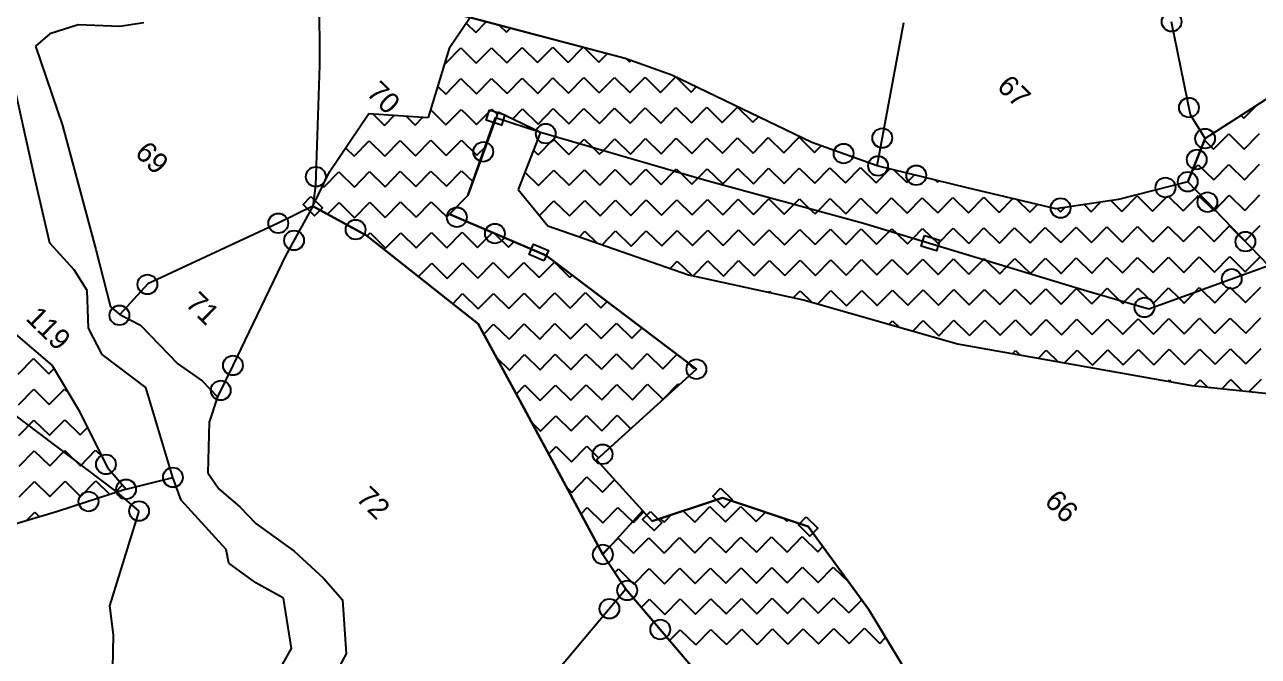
# Model space of a CAD drawing. Header units: metres. Extents: x 342804 to 346854, y 1762918 to 1765966.
# Drawn here: x 344671 to 345203, y 1764811 to 1765083 of the extents above; entities that cross this region are included whole.
import ezdxf

# ---------------------------------------------------------------- set-up
doc = ezdxf.new("R2010")
doc.units = ezdxf.units.M
doc.header["$MEASUREMENT"] = 0
for name, color, linetype in [('POLY_HATCH', 12, 'Continuous'), ('POLY_PARCEL', 6, 'Continuous'), ('POLY_WATER', 4, 'Continuous'), ('TEXT_PARCEL', 7, 'Continuous')]:
    doc.layers.add(name, color=color, linetype=linetype)
doc.styles.add('TEXT_MAP', font='')
doc.styles.get('TEXT_MAP').set_extended_font_data('Kruti Dev 050')

msp = doc.modelspace()

# ---------------------------------------------------------------- linework, layer by layer
for points in [[(344871.32, 1765046.86), (344877.92, 1765044.71), (344876.44, 1765040.14), (344869.84, 1765042.29)], [(344794.3, 1765009.45), (344799.25, 1765004.58), (344795.88, 1765001.16), (344790.93, 1765006.03)], [(345058.71, 1764992.67), (345065.35, 1764990.66), (345063.96, 1764986.06), (345057.32, 1764988.07)], [(344894.76, 1764981.75), (344888.38, 1764984.49), (344890.27, 1764988.9), (344896.66, 1764986.16)], [(344970.88, 1764883.84), (344975.83, 1764878.97), (344972.46, 1764875.55), (344967.51, 1764880.42)], [(344940.66, 1764873.82), (344945.61, 1764868.95), (344942.24, 1764865.53), (344937.29, 1764870.4)], [(345007.83, 1764871.53), (345012.78, 1764866.66), (345009.41, 1764863.23), (345004.46, 1764868.1)]]:
    msp.add_lwpolyline(points, close=True)
for centre in [(345165.29, 1765084.79), (345172.76, 1765047.8), (344895.54, 1765036.55), (345040.57, 1765034.63), (345179.74, 1765034.41), (344868.59, 1765028.73), (345023.9, 1765027.97), (345176.11, 1765025.41), (345038.78, 1765022.64), (345055.24, 1765018.61), (344796.41, 1765017.99), (345162.66, 1765013.36), (345172.24, 1765015.83), (345117.45, 1765004.5), (345180.71, 1765007.05), (344780.21, 1764997.93), (344857.19, 1765000.55), (344813.57, 1764995.23), (344873.6, 1764993.51), (344787.01, 1764990.58), (345197.11, 1764990.04), (344723.8, 1764971.59), (345191.19, 1764974), (345153.6, 1764961.69), (344711.73, 1764958.31), (344760.68, 1764936.7), (344960.45, 1764935.1), (344755.4, 1764925.94), (344920.04, 1764898.44), (344705.94, 1764894.1), (344734.79, 1764888.49), (344714.64, 1764883.37), (344698.42, 1764878.1), (344720.22, 1764873.97), (344920.13, 1764855.26), (344930.61, 1764839.78), (344922.98, 1764831.9), (344944.87, 1764822.95)]:
    msp.add_circle(centre, 4.25)
at = {"layer": 'POLY_HATCH'}
for p, q in [((344862.87, 1765086.55), (344853.9, 1765073.26)), ((344929.71, 1765068.97), (344862.87, 1765086.55)), ((344853.9, 1765073.26), (344844.77, 1765043.45)), ((344949.86, 1765061.73), (344929.71, 1765068.97)), ((345010.27, 1765032.8), (344949.86, 1765061.73)), ((345216.2, 1765057.9), (345179.74, 1765034.41)), ((344802.32, 1765020.04), (344819.32, 1765045.22)), ((344819.32, 1765045.22), (344844.77, 1765043.45)), ((344875.06, 1765045.91), (344861.86, 1765009.91)), ((344875.06, 1765045.91), (344893.32, 1765037.19)), ((344893.32, 1765037.19), (344883.63, 1765012.46)), ((344893.32, 1765037.19), (344963.92, 1765016.73)), ((345179.74, 1765034.41), (345172.24, 1765015.83)), ((345038.34, 1765022.75), (345010.27, 1765032.8)), ((345077.13, 1765013.25), (345038.34, 1765022.75)), ((344795.09, 1765005.3), (344802.32, 1765020.04)), ((344883.63, 1765012.46), (344896.46, 1764996.88)), ((344963.92, 1765016.73), (345032.5, 1764997.99)), ((345115.45, 1765004.21), (345077.13, 1765013.25)), ((345172.24, 1765015.83), (345142.46, 1765008.14)), ((344861.86, 1765009.91), (344854, 1765001.92)), ((345142.46, 1765008.14), (345115.45, 1765004.21)), ((344818.27, 1764992.66), (344795.09, 1765005.3)), ((344854, 1765001.92), (344895.66, 1764984.05)), ((344896.46, 1764996.88), (344957.11, 1764975.69)), ((345032.5, 1764997.99), (345128.82, 1764968.87)), ((344866.45, 1764954.58), (344818.27, 1764992.66)), ((344895.66, 1764984.05), (344960.45, 1764935.1)), ((344957.11, 1764975.69), (345007.21, 1764964.87)), ((345155.47, 1764961.14), (345207.07, 1764979.72)), ((345007.21, 1764964.87), (345073.06, 1764945.96)), ((345128.82, 1764968.87), (345155.47, 1764961.14)), ((344886.26, 1764918.22), (344866.45, 1764954.58)), ((344666, 1764951.09), (344682.72, 1764936.61)), ((345073.06, 1764945.96), (345173.98, 1764928.06)), ((344682.72, 1764936.61), (344694.03, 1764917.87)), ((344960.45, 1764935.1), (344917.43, 1764896.07)), ((345173.98, 1764928.06), (345239.72, 1764921.09)), ((344694.03, 1764917.87), (344706.63, 1764892.72)), ((344920.13, 1764855.26), (344886.26, 1764918.22)), ((344917.43, 1764896.07), (344941.45, 1764869.67)), ((344706.63, 1764892.72), (344714.64, 1764883.37)), ((344714.64, 1764883.37), (344685.02, 1764873.75)), ((344941.45, 1764869.67), (344971.67, 1764879.69)), ((344971.67, 1764879.69), (345008.62, 1764867.38)), ((344685.02, 1764873.75), (344597.73, 1764848)), ((345008.62, 1764867.38), (345034.59, 1764831.67)), ((344930.09, 1764840.39), (344920.13, 1764855.26)), ((344964.63, 1764799.64), (344930.09, 1764840.39)), ((345034.59, 1764831.67), (345070.88, 1764772.25))]:
    msp.add_line(p, q, dxfattribs=at)
at = {"layer": 'POLY_HATCH', "linetype": 'Continuous'}
for p, q in [((344861.28, 1765084.2), (344865.4, 1765080.15)), ((344865.4, 1765080.15), (344869.88, 1765084.71)), ((344875.64, 1765083.19), (344878.63, 1765080.26)), ((344878.63, 1765080.26), (344880.31, 1765081.97)), ((344852.28, 1765066.81), (344858.84, 1765073.48)), ((344858.84, 1765073.48), (344865.51, 1765066.92)), ((344865.51, 1765066.92), (344872.07, 1765073.59)), ((344872.07, 1765073.59), (344878.74, 1765067.03)), ((344878.74, 1765067.03), (344885.3, 1765073.7)), ((344885.3, 1765073.7), (344891.97, 1765067.14)), ((344891.97, 1765067.14), (344898.53, 1765073.8)), ((344898.53, 1765073.8), (344905.2, 1765067.24)), ((344905.2, 1765067.24), (344911.59, 1765073.74)), ((344912.06, 1765073.62), (344918.43, 1765067.35)), ((344918.43, 1765067.35), (344922.01, 1765071)), ((344852.01, 1765067.07), (344852.28, 1765066.81)), ((344930.35, 1765068.74), (344931.66, 1765067.46)), ((344931.66, 1765067.46), (344932.25, 1765068.06)), ((344852.38, 1765053.58), (344858.95, 1765060.25)), ((344858.95, 1765060.25), (344865.61, 1765053.69)), ((344865.61, 1765053.69), (344872.18, 1765060.36)), ((344872.18, 1765060.36), (344878.84, 1765053.8)), ((344878.84, 1765053.8), (344885.41, 1765060.47)), ((344885.41, 1765060.47), (344892.07, 1765053.91)), ((344892.07, 1765053.91), (344898.64, 1765060.57)), ((344898.64, 1765060.57), (344905.3, 1765054.01)), ((344905.3, 1765054.01), (344911.87, 1765060.68)), ((344911.87, 1765060.68), (344918.53, 1765054.12)), ((344918.53, 1765054.12), (344925.1, 1765060.79)), ((344925.1, 1765060.79), (344931.76, 1765054.23)), ((344931.76, 1765054.23), (344938.33, 1765060.9)), ((344938.33, 1765060.9), (344944.99, 1765054.34)), ((344944.99, 1765054.34), (344951.49, 1765060.94)), ((344951.75, 1765060.82), (344958.22, 1765054.45)), ((344848.92, 1765056.99), (344852.38, 1765053.58)), ((344958.22, 1765054.45), (344960.41, 1765056.67)), ((344820.98, 1765045.1), (344826.03, 1765040.13)), ((344826.03, 1765040.13), (344830.28, 1765044.45)), ((344835.34, 1765044.1), (344839.26, 1765040.24)), ((344845.83, 1765046.9), (344848.99, 1765043.79)), ((344848.99, 1765043.79), (344852.49, 1765040.35)), ((344852.49, 1765040.35), (344856.48, 1765044.4)), ((344856.48, 1765044.4), (344859.05, 1765047.02)), ((344859.05, 1765047.02), (344861.31, 1765044.79)), ((344861.31, 1765044.79), (344865.72, 1765040.46)), ((344865.72, 1765040.46), (344870.74, 1765045.56)), ((344870.74, 1765045.56), (344872.28, 1765047.13)), ((344872.28, 1765047.13), (344873.64, 1765045.8)), ((344873.64, 1765045.8), (344874.65, 1765044.8)), ((344881.29, 1765042.94), (344885.51, 1765047.24)), ((344885.51, 1765047.24), (344892.18, 1765040.68)), ((344892.18, 1765040.68), (344898.74, 1765047.34)), ((344898.74, 1765047.34), (344905.41, 1765040.78)), ((344905.41, 1765040.78), (344911.97, 1765047.45)), ((344911.97, 1765047.45), (344918.64, 1765040.89)), ((344918.64, 1765040.89), (344925.2, 1765047.56)), ((344925.2, 1765047.56), (344931.87, 1765041)), ((344931.87, 1765041), (344938.43, 1765047.67)), ((344938.43, 1765047.67), (344945.1, 1765041.11)), ((344945.1, 1765041.11), (344951.66, 1765047.78)), ((344951.66, 1765047.78), (344958.33, 1765041.22)), ((344958.33, 1765041.22), (344964.89, 1765047.89)), ((344964.89, 1765047.89), (344971.56, 1765041.33)), ((344971.56, 1765041.33), (344978.12, 1765048)), ((344978.12, 1765048), (344984.79, 1765041.44)), ((344984.79, 1765041.44), (344987.18, 1765043.86)), ((345195.24, 1765044.39), (345196.47, 1765043.17)), ((345196.47, 1765043.17), (345201.89, 1765048.68)), ((344839.26, 1765040.24), (344842.57, 1765043.6)), ((344812.91, 1765026.79), (344819.47, 1765033.46)), ((344819.47, 1765033.46), (344826.14, 1765026.9)), ((344826.14, 1765026.9), (344832.7, 1765033.57)), ((344832.7, 1765033.57), (344839.37, 1765027.01)), ((344839.37, 1765027.01), (344845.93, 1765033.68)), ((344845.93, 1765033.68), (344852.6, 1765027.12)), ((344852.6, 1765027.12), (344859.16, 1765033.79)), ((344859.16, 1765033.79), (344865.83, 1765027.23)), ((344892.29, 1765027.45), (344898.85, 1765034.11)), ((344898.85, 1765034.11), (344905.52, 1765027.55)), ((344910.19, 1765032.3), (344912.08, 1765034.22)), ((344912.08, 1765034.22), (344915.64, 1765030.72)), ((344920.4, 1765029.34), (344925.31, 1765034.33)), ((344925.31, 1765034.33), (344931.98, 1765027.77)), ((344931.98, 1765027.77), (344938.54, 1765034.44)), ((344938.54, 1765034.44), (344945.21, 1765027.88)), ((344945.21, 1765027.88), (344951.77, 1765034.55)), ((344951.77, 1765034.55), (344958.44, 1765027.99)), ((344958.44, 1765027.99), (344965, 1765034.66)), ((344965, 1765034.66), (344971.67, 1765028.1)), ((344971.67, 1765028.1), (344978.23, 1765034.77)), ((344978.23, 1765034.77), (344984.9, 1765028.21)), ((344984.9, 1765028.21), (344991.46, 1765034.87)), ((344991.46, 1765034.87), (344998.13, 1765028.31)), ((344998.13, 1765028.31), (345004.69, 1765034.98)), ((345004.69, 1765034.98), (345011.36, 1765028.42)), ((345179.45, 1765033.68), (345183.35, 1765029.83)), ((345183.35, 1765029.83), (345189.91, 1765036.5)), ((345189.91, 1765036.5), (345196.58, 1765029.94)), ((345196.58, 1765029.94), (345203.14, 1765036.61)), ((344809.29, 1765030.36), (344812.91, 1765026.79)), ((344865.83, 1765027.23), (344869.62, 1765031.08)), ((344890.28, 1765029.42), (344892.29, 1765027.45)), ((344905.52, 1765027.55), (344910.19, 1765032.3)), ((344915.64, 1765030.72), (344918.75, 1765027.66)), ((344918.75, 1765027.66), (344920.4, 1765029.34)), ((345011.36, 1765028.42), (345014.26, 1765031.37)), ((345174.09, 1765020.42), (345176.79, 1765023.16)), ((345176.79, 1765023.16), (345183.46, 1765016.6)), ((345183.46, 1765016.6), (345190.02, 1765023.27)), ((345190.02, 1765023.27), (345196.69, 1765016.71)), ((345196.69, 1765016.71), (345203.25, 1765023.38)), ((344799.79, 1765013.46), (344806.35, 1765020.12)), ((344806.35, 1765020.12), (344813.02, 1765013.56)), ((344813.02, 1765013.56), (344819.58, 1765020.23)), ((344819.58, 1765020.23), (344826.25, 1765013.67)), ((344826.25, 1765013.67), (344832.81, 1765020.34)), ((344832.81, 1765020.34), (344839.48, 1765013.78)), ((344839.48, 1765013.78), (344846.04, 1765020.45)), ((344846.04, 1765020.45), (344852.71, 1765013.89)), ((344852.71, 1765013.89), (344859.27, 1765020.56)), ((344859.27, 1765020.56), (344864.04, 1765015.87)), ((344886.57, 1765019.95), (344892.4, 1765014.22)), ((344892.4, 1765014.22), (344898.96, 1765020.88)), ((344898.96, 1765020.88), (344905.63, 1765014.32)), ((344905.63, 1765014.32), (344912.19, 1765020.99)), ((344912.19, 1765020.99), (344918.86, 1765014.43)), ((344918.86, 1765014.43), (344925.42, 1765021.1)), ((344925.42, 1765021.1), (344932.09, 1765014.54)), ((344932.09, 1765014.54), (344938.65, 1765021.21)), ((344938.65, 1765021.21), (344945.32, 1765014.65)), ((344945.32, 1765014.65), (344951.04, 1765020.47)), ((344951.04, 1765020.47), (344951.88, 1765021.32)), ((344951.88, 1765021.32), (344953.46, 1765019.77)), ((344953.46, 1765019.77), (344958.55, 1765014.76)), ((344958.55, 1765014.76), (344961.25, 1765017.51)), ((344961.25, 1765017.51), (344965.11, 1765021.43)), ((344965.11, 1765021.43), (344971.78, 1765014.87)), ((344971.78, 1765014.87), (344978.34, 1765021.54)), ((344978.34, 1765021.54), (344985.01, 1765014.97)), ((344985.01, 1765014.97), (344991.57, 1765021.64)), ((344991.57, 1765021.64), (344998.24, 1765015.08)), ((344998.24, 1765015.08), (345004.8, 1765021.75)), ((345004.8, 1765021.75), (345011.47, 1765015.19)), ((345011.47, 1765015.19), (345018.03, 1765021.86)), ((345018.03, 1765021.86), (345024.7, 1765015.3)), ((345024.7, 1765015.3), (345031.26, 1765021.97)), ((345031.26, 1765021.97), (345037.93, 1765015.41)), ((345037.93, 1765015.41), (345043.83, 1765021.41)), ((345045.62, 1765020.97), (345051.16, 1765015.52)), ((345051.16, 1765015.52), (345054.41, 1765018.82)), ((344799.32, 1765013.92), (344799.79, 1765013.46)), ((345063.38, 1765016.62), (345064.39, 1765015.63)), ((345064.39, 1765015.63), (345064.98, 1765016.23)), ((344801.47, 1765001.83), (344806.46, 1765006.89)), ((344806.46, 1765006.89), (344813.13, 1765000.33)), ((344813.13, 1765000.33), (344819.69, 1765007)), ((344819.69, 1765007), (344826.36, 1765000.44)), ((344826.36, 1765000.44), (344832.92, 1765007.11)), ((344832.92, 1765007.11), (344839.59, 1765000.55)), ((344839.59, 1765000.55), (344846.15, 1765007.22)), ((344846.15, 1765007.22), (344852.82, 1765000.66)), ((344892.82, 1765001.3), (344899.07, 1765007.65)), ((344899.07, 1765007.65), (344905.74, 1765001.09)), ((344905.74, 1765001.09), (344912.3, 1765007.76)), ((344912.3, 1765007.76), (344918.97, 1765001.2)), ((344918.97, 1765001.2), (344925.53, 1765007.87)), ((344925.53, 1765007.87), (344932.2, 1765001.31)), ((344932.2, 1765001.31), (344938.76, 1765007.98)), ((344938.76, 1765007.98), (344945.43, 1765001.42)), ((344945.43, 1765001.42), (344951.99, 1765008.09)), ((344951.99, 1765008.09), (344958.66, 1765001.53)), ((344958.66, 1765001.53), (344965.22, 1765008.2)), ((344965.22, 1765008.2), (344971.89, 1765001.64)), ((344971.89, 1765001.64), (344978.45, 1765008.31)), ((344978.45, 1765008.31), (344985.12, 1765001.74)), ((344985.12, 1765001.74), (344991.68, 1765008.41)), ((344991.68, 1765008.41), (344998.35, 1765001.85)), ((345002.59, 1765006.17), (345004.91, 1765008.52)), ((345004.91, 1765008.52), (345009.12, 1765004.38)), ((345012.93, 1765003.34), (345018.14, 1765008.63)), ((345018.14, 1765008.63), (345024.81, 1765002.07)), ((345024.81, 1765002.07), (345031.37, 1765008.74)), ((345031.37, 1765008.74), (345038.04, 1765002.18)), ((345038.04, 1765002.18), (345044.6, 1765008.85)), ((345044.6, 1765008.85), (345051.27, 1765002.29)), ((345051.27, 1765002.29), (345057.83, 1765008.96)), ((345057.83, 1765008.96), (345064.5, 1765002.4)), ((345064.5, 1765002.4), (345071.06, 1765009.07)), ((345071.06, 1765009.07), (345077.73, 1765002.5)), ((345077.73, 1765002.5), (345084.29, 1765009.17)), ((345084.29, 1765009.17), (345090.96, 1765002.61)), ((345090.96, 1765002.61), (345096.85, 1765008.6)), ((345098.65, 1765008.18), (345104.19, 1765002.72)), ((345130.65, 1765002.94), (345134.65, 1765007.01)), ((345139.18, 1765007.67), (345143.88, 1765003.05)), ((345143.88, 1765003.05), (345150.44, 1765009.72)), ((345150.44, 1765009.72), (345157.11, 1765003.16)), ((345157.11, 1765003.16), (345163.67, 1765009.83)), ((345163.67, 1765009.83), (345170.34, 1765003.26)), ((345170.34, 1765003.26), (345176.9, 1765009.93)), ((345176.9, 1765009.93), (345183.57, 1765003.37)), ((345183.57, 1765003.37), (345190.13, 1765010.04)), ((345190.13, 1765010.04), (345196.8, 1765003.48)), ((345196.8, 1765003.48), (345203.36, 1765010.15)), ((344852.82, 1765000.66), (344854.04, 1765001.9)), ((344998.35, 1765001.85), (345002.59, 1765006.17)), ((345009.12, 1765004.38), (345011.58, 1765001.96)), ((345011.58, 1765001.96), (345012.93, 1765003.34)), ((345104.19, 1765002.72), (345107.5, 1765006.09)), ((345115.94, 1765004.28), (345117.42, 1765002.83)), ((345117.42, 1765002.83), (345119.34, 1765004.78)), ((345127.56, 1765005.98), (345130.65, 1765002.94)), ((345077.84, 1764989.27), (345084.4, 1764995.94)), ((345084.4, 1764995.94), (345091.07, 1764989.38)), ((345091.07, 1764989.38), (345097.63, 1764996.05)), ((345097.63, 1764996.05), (345104.3, 1764989.49)), ((345104.3, 1764989.49), (345110.86, 1764996.16)), ((345110.86, 1764996.16), (345117.53, 1764989.6)), ((345117.53, 1764989.6), (345124.09, 1764996.27)), ((345124.09, 1764996.27), (345130.76, 1764989.71)), ((345130.76, 1764989.71), (345137.32, 1764996.38)), ((345137.32, 1764996.38), (345143.99, 1764989.82)), ((345143.99, 1764989.82), (345150.55, 1764996.49)), ((345150.55, 1764996.49), (345157.22, 1764989.93)), ((345157.22, 1764989.93), (345163.78, 1764996.6)), ((345163.78, 1764996.6), (345170.45, 1764990.03)), ((345170.45, 1764990.03), (345177.01, 1764996.7)), ((345177.01, 1764996.7), (345183.68, 1764990.14)), ((345183.68, 1764990.14), (345190.24, 1764996.81)), ((345190.24, 1764996.81), (345196.91, 1764990.25)), ((345196.91, 1764990.25), (345203.47, 1764996.92)), ((344818.52, 1764992.47), (344819.8, 1764993.77)), ((344819.8, 1764993.77), (344826.47, 1764987.21)), ((344826.47, 1764987.21), (344833.03, 1764993.88)), ((344833.03, 1764993.88), (344839.7, 1764987.32)), ((344839.7, 1764987.32), (344846.26, 1764993.99)), ((344846.26, 1764993.99), (344852.93, 1764987.43)), ((344852.93, 1764987.43), (344859.49, 1764994.1)), ((344859.49, 1764994.1), (344866.16, 1764987.54)), ((344866.16, 1764987.54), (344872.5, 1764993.98)), ((344873.29, 1764993.64), (344879.39, 1764987.65)), ((344910.05, 1764992.13), (344912.41, 1764994.53)), ((344912.41, 1764994.53), (344917.49, 1764989.54)), ((344919.82, 1764988.72), (344925.64, 1764994.64)), ((344925.64, 1764994.64), (344932.31, 1764988.08)), ((344932.31, 1764988.08), (344938.87, 1764994.75)), ((344938.87, 1764994.75), (344945.54, 1764988.19)), ((344945.54, 1764988.19), (344952.1, 1764994.86)), ((344952.1, 1764994.86), (344958.77, 1764988.3)), ((344958.77, 1764988.3), (344965.33, 1764994.97)), ((344965.33, 1764994.97), (344972, 1764988.41)), ((344972, 1764988.41), (344978.56, 1764995.08)), ((344978.56, 1764995.08), (344985.23, 1764988.51)), ((344985.23, 1764988.51), (344991.79, 1764995.18)), ((344991.79, 1764995.18), (344998.46, 1764988.62)), ((344998.46, 1764988.62), (345005.02, 1764995.29)), ((345005.02, 1764995.29), (345011.69, 1764988.73)), ((345011.69, 1764988.73), (345018.25, 1764995.4)), ((345018.25, 1764995.4), (345024.92, 1764988.84)), ((345024.92, 1764988.84), (345031.48, 1764995.51)), ((345031.48, 1764995.51), (345038.15, 1764988.95)), ((345038.15, 1764988.95), (345043.71, 1764994.6)), ((345043.71, 1764994.6), (345044.71, 1764995.62)), ((345044.71, 1764995.62), (345046.64, 1764993.72)), ((345046.64, 1764993.72), (345051.38, 1764989.06)), ((345051.38, 1764989.06), (345053.83, 1764991.55)), ((345053.83, 1764991.55), (345057.94, 1764995.73)), ((345057.94, 1764995.73), (345064.61, 1764989.17)), ((345064.61, 1764989.17), (345071.17, 1764995.84)), ((345071.17, 1764995.84), (345077.84, 1764989.27)), ((344879.39, 1764987.65), (344881.73, 1764990.02)), ((344840.66, 1764974.96), (344846.37, 1764980.76)), ((344846.37, 1764980.76), (344853.04, 1764974.2)), ((344853.04, 1764974.2), (344859.6, 1764980.87)), ((344859.6, 1764980.87), (344866.27, 1764974.31)), ((344866.27, 1764974.31), (344872.83, 1764980.98)), ((344872.83, 1764980.98), (344879.5, 1764974.42)), ((344879.5, 1764974.42), (344886.06, 1764981.09)), ((344886.06, 1764981.09), (344892.73, 1764974.53)), ((344892.73, 1764974.53), (344899.29, 1764981.19)), ((344899.29, 1764981.19), (344905.96, 1764974.63)), ((344949.11, 1764978.49), (344952.21, 1764981.63)), ((344952.21, 1764981.63), (344958.56, 1764975.38)), ((344959.07, 1764975.27), (344965.44, 1764981.74)), ((344965.44, 1764981.74), (344972.11, 1764975.18)), ((344972.11, 1764975.18), (344978.67, 1764981.85)), ((344978.67, 1764981.85), (344985.34, 1764975.28)), ((344985.34, 1764975.28), (344991.9, 1764981.95)), ((344991.9, 1764981.95), (344998.57, 1764975.39)), ((344998.57, 1764975.39), (345005.13, 1764982.06)), ((345005.13, 1764982.06), (345011.8, 1764975.5)), ((345011.8, 1764975.5), (345018.36, 1764982.17)), ((345018.36, 1764982.17), (345025.03, 1764975.61)), ((345025.03, 1764975.61), (345031.59, 1764982.28)), ((345031.59, 1764982.28), (345038.26, 1764975.72)), ((345038.26, 1764975.72), (345044.82, 1764982.39)), ((345044.82, 1764982.39), (345051.49, 1764975.83)), ((345051.49, 1764975.83), (345058.05, 1764982.5)), ((345058.05, 1764982.5), (345064.72, 1764975.94)), ((345064.72, 1764975.94), (345071.28, 1764982.61)), ((345071.28, 1764982.61), (345077.95, 1764976.04)), ((345077.95, 1764976.04), (345084.17, 1764982.37)), ((345084.17, 1764982.37), (345084.51, 1764982.71)), ((345084.51, 1764982.71), (345085.16, 1764982.07)), ((345085.16, 1764982.07), (345091.18, 1764976.15)), ((345094.29, 1764979.31), (345097.74, 1764982.82)), ((345097.74, 1764982.82), (345104.41, 1764976.26)), ((345104.41, 1764976.26), (345110.97, 1764982.93)), ((345110.97, 1764982.93), (345117.64, 1764976.37)), ((345117.64, 1764976.37), (345124.2, 1764983.04)), ((345124.2, 1764983.04), (345130.87, 1764976.48)), ((345130.87, 1764976.48), (345137.43, 1764983.15)), ((345137.43, 1764983.15), (345144.1, 1764976.59)), ((345144.1, 1764976.59), (345150.66, 1764983.26)), ((345150.66, 1764983.26), (345157.33, 1764976.7)), ((345157.33, 1764976.7), (345163.89, 1764983.37)), ((345163.89, 1764983.37), (345170.56, 1764976.8)), ((345170.56, 1764976.8), (345177.12, 1764983.47)), ((345177.12, 1764983.47), (345183.79, 1764976.91)), ((345183.79, 1764976.91), (345190.35, 1764983.58)), ((345190.35, 1764983.58), (345197.02, 1764977.02)), ((345197.02, 1764977.02), (345203.58, 1764983.69)), ((344905.96, 1764974.63), (344906.88, 1764975.57)), ((345091.18, 1764976.15), (345094.29, 1764979.31)), ((345064.83, 1764962.71), (345071.39, 1764969.38)), ((345071.39, 1764969.38), (345078.06, 1764962.81)), ((345078.06, 1764962.81), (345084.62, 1764969.48)), ((345084.62, 1764969.48), (345091.29, 1764962.92)), ((345091.29, 1764962.92), (345097.85, 1764969.59)), ((345097.85, 1764969.59), (345104.52, 1764963.03)), ((345104.52, 1764963.03), (345111.08, 1764969.7)), ((345111.08, 1764969.7), (345117.75, 1764963.14)), ((345117.75, 1764963.14), (345124.31, 1764969.81)), ((345124.31, 1764969.81), (345130.98, 1764963.25)), ((345134.8, 1764967.14), (345137.54, 1764969.92)), ((345137.54, 1764969.92), (345142.69, 1764964.85)), ((345145.01, 1764964.18), (345150.77, 1764970.03)), ((345150.77, 1764970.03), (345157.44, 1764963.47)), ((345157.44, 1764963.47), (345164, 1764970.13)), ((345164, 1764970.13), (345168.4, 1764965.8)), ((345175.29, 1764968.28), (345177.23, 1764970.24)), ((345177.23, 1764970.24), (345178.17, 1764969.32)), ((345178.17, 1764969.32), (345183.9, 1764963.68)), ((345183.9, 1764963.68), (345190.46, 1764970.35)), ((345190.46, 1764970.35), (345197.13, 1764963.79)), ((345197.13, 1764963.79), (345203.69, 1764970.46)), ((344855.43, 1764963.29), (344859.7, 1764967.64)), ((344859.7, 1764967.64), (344866.37, 1764961.08)), ((344866.37, 1764961.08), (344872.93, 1764967.75)), ((344872.93, 1764967.75), (344879.6, 1764961.19)), ((344879.6, 1764961.19), (344886.16, 1764967.86)), ((344886.16, 1764967.86), (344892.83, 1764961.29)), ((344892.83, 1764961.29), (344899.4, 1764967.96)), ((344899.4, 1764967.96), (344906.06, 1764961.4)), ((344906.06, 1764961.4), (344912.63, 1764968.07)), ((344912.63, 1764968.07), (344919.29, 1764961.51)), ((344919.29, 1764961.51), (344921.94, 1764964.2)), ((344991.55, 1764968.26), (344992.01, 1764968.72)), ((344992.01, 1764968.72), (344992.74, 1764968)), ((345002.37, 1764965.92), (345005.24, 1764968.83)), ((345005.24, 1764968.83), (345010.11, 1764964.04)), ((345012.87, 1764963.25), (345018.47, 1764968.94)), ((345018.47, 1764968.94), (345025.13, 1764962.38)), ((345025.13, 1764962.38), (345031.7, 1764969.05)), ((345031.7, 1764969.05), (345038.37, 1764962.49)), ((345038.37, 1764962.49), (345044.93, 1764969.16)), ((345044.93, 1764969.16), (345051.6, 1764962.6)), ((345051.6, 1764962.6), (345058.16, 1764969.27)), ((345058.16, 1764969.27), (345064.83, 1764962.71)), ((345130.98, 1764963.25), (345134.8, 1764967.14)), ((345142.69, 1764964.85), (345144.21, 1764963.36)), ((345144.21, 1764963.36), (345145.01, 1764964.18)), ((345168.4, 1764965.8), (345170.67, 1764963.57)), ((345170.67, 1764963.57), (345175.29, 1764968.28)), ((344868.82, 1764950.23), (344873.04, 1764954.52)), ((344873.04, 1764954.52), (344879.71, 1764947.96)), ((344879.71, 1764947.96), (344886.27, 1764954.63)), ((344886.27, 1764954.63), (344892.94, 1764948.06)), ((344892.94, 1764948.06), (344899.5, 1764954.73)), ((344899.5, 1764954.73), (344906.17, 1764948.17)), ((344906.17, 1764948.17), (344912.73, 1764954.84)), ((344912.73, 1764954.84), (344919.4, 1764948.28)), ((344919.4, 1764948.28), (344925.96, 1764954.95)), ((344925.96, 1764954.95), (344932.63, 1764948.39)), ((345043.56, 1764954.43), (345045.03, 1764955.93)), ((345045.03, 1764955.93), (345047.79, 1764953.22)), ((345053.8, 1764951.49), (345058.26, 1764956.04)), ((345058.26, 1764956.04), (345064.93, 1764949.48)), ((345064.93, 1764949.48), (345071.49, 1764956.15)), ((345071.49, 1764956.15), (345078.16, 1764949.58)), ((345078.16, 1764949.58), (345084.72, 1764956.25)), ((345084.72, 1764956.25), (345091.39, 1764949.69)), ((345091.39, 1764949.69), (345097.95, 1764956.36)), ((345097.95, 1764956.36), (345104.62, 1764949.8)), ((345104.62, 1764949.8), (345111.18, 1764956.47)), ((345111.18, 1764956.47), (345117.85, 1764949.91)), ((345117.85, 1764949.91), (345124.41, 1764956.58)), ((345124.41, 1764956.58), (345131.08, 1764950.02)), ((345131.08, 1764950.02), (345137.64, 1764956.69)), ((345137.64, 1764956.69), (345144.31, 1764950.13)), ((345144.31, 1764950.13), (345150.87, 1764956.8)), ((345150.87, 1764956.8), (345157.54, 1764950.24)), ((345157.54, 1764950.24), (345164.1, 1764956.9)), ((345164.1, 1764956.9), (345170.77, 1764950.34)), ((345170.77, 1764950.34), (345177.34, 1764957.01)), ((345177.34, 1764957.01), (345184, 1764950.45)), ((345184, 1764950.45), (345190.57, 1764957.12)), ((345190.57, 1764957.12), (345197.23, 1764950.56)), ((345197.23, 1764950.56), (345203.8, 1764957.23)), ((344932.63, 1764948.39), (344936.99, 1764952.82)), ((345096.72, 1764941.77), (345098.06, 1764943.13)), ((345098.06, 1764943.13), (345100.05, 1764941.17)), ((345107.89, 1764939.78), (345111.29, 1764943.24)), ((345111.29, 1764943.24), (345116.33, 1764938.29)), ((345119.07, 1764937.8), (345124.52, 1764943.35)), ((345124.52, 1764943.35), (345131.19, 1764936.79)), ((345131.19, 1764936.79), (345137.75, 1764943.46)), ((345137.75, 1764943.46), (345144.42, 1764936.9)), ((345144.42, 1764936.9), (345150.98, 1764943.57)), ((345150.98, 1764943.57), (345157.65, 1764937.01)), ((345157.65, 1764937.01), (345164.21, 1764943.67)), ((345164.21, 1764943.67), (345170.88, 1764937.11)), ((345170.88, 1764937.11), (345177.44, 1764943.78)), ((345177.44, 1764943.78), (345184.11, 1764937.22)), ((345184.11, 1764937.22), (345190.67, 1764943.89)), ((345190.67, 1764943.89), (345197.34, 1764937.33)), ((345197.34, 1764937.33), (345203.9, 1764944)), ((344668.14, 1764932.99), (344674.7, 1764939.66)), ((344674.7, 1764939.66), (344681.37, 1764933.1)), ((344874.32, 1764940.14), (344879.82, 1764934.73)), ((344879.82, 1764934.73), (344886.38, 1764941.4)), ((344886.38, 1764941.4), (344893.05, 1764934.83)), ((344893.05, 1764934.83), (344899.61, 1764941.5)), ((344899.61, 1764941.5), (344906.28, 1764934.94)), ((344906.28, 1764934.94), (344912.84, 1764941.61)), ((344912.84, 1764941.61), (344919.51, 1764935.05)), ((344919.51, 1764935.05), (344926.07, 1764941.72)), ((344926.07, 1764941.72), (344932.74, 1764935.16)), ((344932.74, 1764935.16), (344939.3, 1764941.83)), ((344939.3, 1764941.83), (344945.97, 1764935.27)), ((344945.97, 1764935.27), (344952.05, 1764941.45)), ((344956.27, 1764938.26), (344959.2, 1764935.38)), ((344681.37, 1764933.1), (344683.52, 1764935.28)), ((344959.2, 1764935.38), (344959.58, 1764935.76)), ((344882.85, 1764924.47), (344886.49, 1764928.17)), ((344886.49, 1764928.17), (344893.16, 1764921.6)), ((344893.16, 1764921.6), (344899.72, 1764928.27)), ((344899.72, 1764928.27), (344906.39, 1764921.71)), ((344906.39, 1764921.71), (344912.95, 1764928.38)), ((344912.95, 1764928.38), (344919.62, 1764921.82)), ((344919.62, 1764921.82), (344926.18, 1764928.49)), ((344926.18, 1764928.49), (344932.85, 1764921.93)), ((344932.85, 1764921.93), (344939.41, 1764928.6)), ((344939.41, 1764928.6), (344946.07, 1764922.05)), ((344946.31, 1764922.28), (344952.64, 1764928.71)), ((344952.64, 1764928.71), (344953.01, 1764928.35)), ((345163.76, 1764929.87), (345164.32, 1764930.44)), ((345164.32, 1764930.44), (345165.15, 1764929.63)), ((345174.99, 1764927.95), (345177.55, 1764930.55)), ((345177.55, 1764930.55), (345180.82, 1764927.33)), ((345186.88, 1764926.69), (345190.78, 1764930.66)), ((345190.78, 1764930.66), (345195.78, 1764925.75)), ((345198.76, 1764925.43), (345204.01, 1764930.77)), ((344668.25, 1764919.76), (344674.81, 1764926.43)), ((344674.81, 1764926.43), (344681.48, 1764919.87)), ((344681.48, 1764919.87), (344688.04, 1764926.54)), ((344688.04, 1764926.54), (344689.91, 1764924.69)), ((344668.36, 1764906.53), (344674.92, 1764913.2)), ((344674.92, 1764913.2), (344681.59, 1764906.64)), ((344681.59, 1764906.64), (344688.15, 1764913.31)), ((344688.15, 1764913.31), (344694.82, 1764906.75)), ((344889.63, 1764911.95), (344893.27, 1764908.37)), ((344893.27, 1764908.37), (344899.83, 1764915.04)), ((344899.83, 1764915.04), (344906.5, 1764908.48)), ((344906.5, 1764908.48), (344913.06, 1764915.15)), ((344913.06, 1764915.15), (344919.73, 1764908.59)), ((344919.73, 1764908.59), (344926.29, 1764915.26)), ((344926.29, 1764915.26), (344932.19, 1764909.46)), ((344694.82, 1764906.75), (344697.99, 1764909.97)), ((344694.93, 1764893.52), (344701.49, 1764900.19)), ((344701.49, 1764900.19), (344704.26, 1764897.46)), ((344896.8, 1764898.63), (344899.94, 1764901.81)), ((344899.94, 1764901.81), (344906.61, 1764895.25)), ((344906.61, 1764895.25), (344913.17, 1764901.92)), ((344913.17, 1764901.92), (344918.31, 1764896.87)), ((344668.47, 1764893.3), (344675.03, 1764899.97)), ((344675.03, 1764899.97), (344681.7, 1764893.41)), ((344681.7, 1764893.41), (344688.26, 1764900.08)), ((344688.26, 1764900.08), (344694.93, 1764893.52)), ((344668.57, 1764880.07), (344675.14, 1764886.74)), ((344675.14, 1764886.74), (344681.8, 1764880.18)), ((344681.8, 1764880.18), (344688.37, 1764886.85)), ((344688.37, 1764886.85), (344695.03, 1764880.29)), ((344695.03, 1764880.29), (344701.6, 1764886.96)), ((344701.6, 1764886.96), (344707.57, 1764881.08)), ((344709.58, 1764881.73), (344713.03, 1764885.24)), ((344906.72, 1764882.02), (344913.28, 1764888.69)), ((344913.28, 1764888.69), (344919.95, 1764882.13)), ((344919.95, 1764882.13), (344925.23, 1764887.5)), ((344904.63, 1764884.07), (344906.72, 1764882.02)), ((344910.72, 1764872.76), (344913.38, 1764875.46)), ((344913.38, 1764875.46), (344920.05, 1764868.9)), ((344920.05, 1764868.9), (344926.61, 1764875.57)), ((344926.61, 1764875.57), (344933.28, 1764869.01)), ((344933.28, 1764869.01), (344937.84, 1764873.64)), ((344954.79, 1764874.1), (344959.74, 1764869.23)), ((344959.74, 1764869.23), (344966.31, 1764875.9)), ((344966.31, 1764875.9), (344972.97, 1764869.34)), ((344972.97, 1764869.34), (344979.54, 1764876)), ((344979.54, 1764876), (344986.2, 1764869.44)), ((344671.58, 1764869.78), (344675.24, 1764873.51)), ((344675.24, 1764873.51), (344677.31, 1764871.47)), ((344944.82, 1764870.79), (344946.51, 1764869.12)), ((344946.51, 1764869.12), (344949.78, 1764872.43)), ((344986.2, 1764869.44), (344990.21, 1764873.52)), ((344998.07, 1764870.9), (344999.43, 1764869.55)), ((344999.43, 1764869.55), (345000.09, 1764870.22)), ((344999.54, 1764856.32), (345006.1, 1764862.99)), ((345006.1, 1764862.99), (345012.77, 1764856.43)), ((344920.16, 1764855.67), (344926.72, 1764862.34)), ((344926.72, 1764862.34), (344933.39, 1764855.78)), ((344933.39, 1764855.78), (344939.95, 1764862.45)), ((344939.95, 1764862.45), (344946.62, 1764855.89)), ((344946.62, 1764855.89), (344953.18, 1764862.56)), ((344953.18, 1764862.56), (344959.85, 1764856)), ((344959.85, 1764856), (344966.41, 1764862.67)), ((344966.41, 1764862.67), (344973.08, 1764856.11)), ((344973.08, 1764856.11), (344979.64, 1764862.77)), ((344979.64, 1764862.77), (344986.31, 1764856.21)), ((344986.31, 1764856.21), (344992.87, 1764862.88)), ((344992.87, 1764862.88), (344999.54, 1764856.32)), ((345012.77, 1764856.43), (345014.96, 1764858.66)), ((344919.63, 1764856.19), (344920.16, 1764855.67)), ((344925.3, 1764847.55), (344926.83, 1764849.11)), ((344926.83, 1764849.11), (344933.5, 1764842.55)), ((344933.5, 1764842.55), (344940.06, 1764849.22)), ((344940.06, 1764849.22), (344946.73, 1764842.66)), ((344946.73, 1764842.66), (344953.29, 1764849.33)), ((344953.29, 1764849.33), (344959.96, 1764842.77)), ((344959.96, 1764842.77), (344966.52, 1764849.44)), ((344966.52, 1764849.44), (344973.19, 1764842.88)), ((344973.19, 1764842.88), (344979.75, 1764849.54)), ((344979.75, 1764849.54), (344986.42, 1764842.98)), ((344986.42, 1764842.98), (344992.98, 1764849.65)), ((344992.98, 1764849.65), (344999.65, 1764843.09)), ((344999.65, 1764843.09), (345006.21, 1764849.76)), ((345006.21, 1764849.76), (345012.88, 1764843.2)), ((345012.88, 1764843.2), (345019.44, 1764849.87)), ((345019.44, 1764849.87), (345026.11, 1764843.31)), ((345026.11, 1764843.31), (345026.12, 1764843.32)), ((344986.53, 1764829.75), (344993.09, 1764836.42)), ((344993.09, 1764836.42), (344999.76, 1764829.86)), ((344999.76, 1764829.86), (345006.32, 1764836.53)), ((345006.32, 1764836.53), (345012.99, 1764829.97)), ((345012.99, 1764829.97), (345019.55, 1764836.64)), ((345019.55, 1764836.64), (345026.22, 1764830.08)), ((344936.76, 1764832.52), (344940.17, 1764835.99)), ((344940.17, 1764835.99), (344946.84, 1764829.43)), ((344946.84, 1764829.43), (344953.4, 1764836.1)), ((344953.4, 1764836.1), (344960.07, 1764829.54)), ((344960.07, 1764829.54), (344966.63, 1764836.21)), ((344966.63, 1764836.21), (344973.3, 1764829.65)), ((344973.3, 1764829.65), (344979.86, 1764836.31)), ((344979.86, 1764836.31), (344986.53, 1764829.75)), ((345026.22, 1764830.08), (345031.69, 1764835.64)), ((344948.91, 1764818.19), (344953.51, 1764822.87)), ((344953.51, 1764822.87), (344960.18, 1764816.31)), ((344960.18, 1764816.31), (344966.74, 1764822.98)), ((344966.74, 1764822.98), (344973.41, 1764816.42)), ((344973.41, 1764816.42), (344979.97, 1764823.08)), ((344979.97, 1764823.08), (344986.64, 1764816.52)), ((344986.64, 1764816.52), (344993.2, 1764823.19)), ((344993.2, 1764823.19), (344999.87, 1764816.63)), ((344999.87, 1764816.63), (345006.43, 1764823.3)), ((345006.43, 1764823.3), (345013.1, 1764816.74)), ((345013.1, 1764816.74), (345019.66, 1764823.41)), ((345019.66, 1764823.41), (345026.33, 1764816.85)), ((345026.33, 1764816.85), (345032.89, 1764823.52)), ((345032.89, 1764823.52), (345039.56, 1764816.96)), ((345039.56, 1764816.96), (345042.03, 1764819.47))]:
    msp.add_line(p, q, dxfattribs=at)
at = {"layer": 'POLY_PARCEL'}
for p, q in [((344797.9, 1765103.42), (344797.97, 1765065.98)), ((345277.44, 1765097.35), (345179.74, 1765034.41)), ((344929.71, 1765068.97), (344824.54, 1765096.63)), ((345038.34, 1765022.75), (345049.92, 1765084.39)), ((345173.4, 1765044.61), (345165.29, 1765084.79)), ((344797.97, 1765065.98), (344796.29, 1765014.28)), ((344949.86, 1765061.73), (344929.71, 1765068.97)), ((345010.27, 1765032.8), (344949.86, 1765061.73)), ((345179.74, 1765034.41), (345173.4, 1765044.61)), ((344861.86, 1765009.91), (344873.88, 1765043.5)), ((344873.88, 1765043.5), (344893.32, 1765037.19)), ((344893.32, 1765037.19), (344963.92, 1765016.73)), ((345172.24, 1765015.83), (345179.74, 1765034.41)), ((345038.34, 1765022.75), (345010.27, 1765032.8)), ((345077.13, 1765013.25), (345038.34, 1765022.75)), ((344796.29, 1765014.28), (344795.09, 1765005.3)), ((344963.92, 1765016.73), (345032.5, 1764997.99)), ((345115.45, 1765004.21), (345077.13, 1765013.25)), ((345172.24, 1765015.83), (345142.46, 1765008.14)), ((345207.07, 1764979.72), (345172.24, 1765015.83)), ((344854, 1765001.92), (344861.86, 1765009.91)), ((345142.46, 1765008.14), (345115.45, 1765004.21)), ((344795.09, 1765005.3), (344780.21, 1764997.93)), ((344795.09, 1765005.3), (344783.32, 1764983.86)), ((344795.09, 1765005.3), (344818.27, 1764992.66)), ((344895.66, 1764984.05), (344854, 1765001.92)), ((344780.21, 1764997.93), (344724.06, 1764971.88)), ((345032.5, 1764997.99), (345128.82, 1764968.87)), ((344818.27, 1764992.66), (344866.45, 1764954.58)), ((344783.32, 1764983.86), (344760.68, 1764936.7)), ((344960.45, 1764935.1), (344895.66, 1764984.05)), ((345155.47, 1764961.14), (345207.07, 1764979.72)), ((344724.06, 1764971.88), (344711.99, 1764958.6)), ((345128.82, 1764968.87), (345155.47, 1764961.14)), ((344866.45, 1764954.58), (344886.26, 1764918.22)), ((344666, 1764951.09), (344682.72, 1764936.61)), ((344682.72, 1764936.61), (344694.03, 1764917.87)), ((344760.68, 1764936.7), (344754.02, 1764923.11)), ((344917.43, 1764896.07), (344960.45, 1764935.1)), ((344710.8, 1764882.13), (344664.38, 1764917.12)), ((344694.03, 1764917.87), (344706.63, 1764892.72)), ((344886.26, 1764918.22), (344920.13, 1764855.26)), ((344941.45, 1764869.67), (344917.43, 1764896.07)), ((344706.63, 1764892.72), (344714.64, 1764883.37)), ((344714.64, 1764883.37), (344734.79, 1764888.49)), ((344714.64, 1764883.37), (344685.02, 1764873.75)), ((344720.22, 1764873.97), (344710.8, 1764882.13)), ((344971.67, 1764879.69), (344941.45, 1764869.67)), ((345008.62, 1764867.38), (344971.67, 1764879.69)), ((344685.02, 1764873.75), (344597.73, 1764848)), ((344707.59, 1764833.09), (344720.22, 1764873.97)), ((344920.13, 1764855.26), (344937.3, 1764874.23)), ((345034.59, 1764831.67), (345008.62, 1764867.38)), ((344920.13, 1764855.26), (344930.09, 1764840.39)), ((344930.09, 1764840.39), (344900.93, 1764805.57)), ((344930.09, 1764840.39), (344964.63, 1764799.64)), ((344709.18, 1764820.72), (344707.59, 1764833.09)), ((345070.88, 1764772.25), (345034.59, 1764831.67)), ((344708.66, 1764796.22), (344709.18, 1764820.72))]:
    msp.add_line(p, q, dxfattribs=at)
at = {"layer": 'POLY_WATER'}
for p, q in [((344694.03, 1765083.36), (344681.79, 1765079.55)), ((344711.87, 1765082.75), (344694.03, 1765083.36)), ((344722.27, 1765084.32), (344711.87, 1765082.75)), ((344681.79, 1765079.55), (344675.52, 1765074.3)), ((344675.52, 1765074.3), (344687.16, 1765040)), ((344675.36, 1765016.64), (344664.71, 1765065.26)), ((344687.16, 1765040), (344701.52, 1764986.58)), ((344681.73, 1764989.37), (344675.36, 1765016.64)), ((344692.24, 1764977.92), (344681.73, 1764989.37)), ((344701.52, 1764986.58), (344707.87, 1764961.91)), ((344697.9, 1764969.04), (344692.24, 1764977.92)), ((344698.42, 1764952.69), (344697.9, 1764969.04)), ((344707.87, 1764961.91), (344711.99, 1764958.6)), ((344711.99, 1764958.6), (344720.77, 1764954.01)), ((344720.77, 1764954.01), (344736.9, 1764937.41)), ((344704.28, 1764941.4), (344698.42, 1764952.69)), ((344723.1, 1764927.25), (344704.28, 1764941.4)), ((344736.9, 1764937.41), (344747.38, 1764930.05)), ((344734.79, 1764888.49), (344723.1, 1764927.25)), ((344747.38, 1764930.05), (344754.02, 1764923.11)), ((344754.02, 1764923.11), (344750.39, 1764912.3)), ((344750.39, 1764912.3), (344749.85, 1764890.37)), ((344749.85, 1764890.37), (344754.55, 1764883.52)), ((344738.4, 1764878.67), (344734.79, 1764888.49)), ((344754.55, 1764883.52), (344763.73, 1764875.6)), ((344757.74, 1764857.44), (344738.4, 1764878.67)), ((344763.73, 1764875.6), (344770.49, 1764868.59)), ((344770.49, 1764868.59), (344787.14, 1764856.63)), ((344758.91, 1764851.5), (344757.74, 1764857.44)), ((344787.14, 1764856.63), (344799.69, 1764845.02)), ((344770.51, 1764843.03), (344758.91, 1764851.5)), ((344782.46, 1764836.43), (344770.51, 1764843.03)), ((344799.69, 1764845.02), (344807.95, 1764835.78)), ((344785.9, 1764814.7), (344782.46, 1764836.43)), ((344807.95, 1764835.78), (344809.53, 1764812.41)), ((344766.5, 1764780.35), (344785.9, 1764814.7)), ((344809.53, 1764812.41), (344799.65, 1764794.49))]:
    msp.add_line(p, q, dxfattribs=at)

# ---------------------------------------------------------------- texts
at = {"layer": 'TEXT_PARCEL', "style": 'TEXT_MAP'}
for s, p in [('67', (345089.53, 1765056.31)), ('70', (344817.75, 1765053.64)), ('69', (344717.95, 1765027.72)), ('71', (344739.75, 1764962.84)), ('119', (344670.95, 1764956.56)), ('72', (344813.34, 1764879.03)), ('66', (345110.03, 1764877.6))]:
    msp.add_text(s, height=8.981, rotation=315.47, dxfattribs=at).set_placement(p)

doc.saveas('drawing.dxf')
